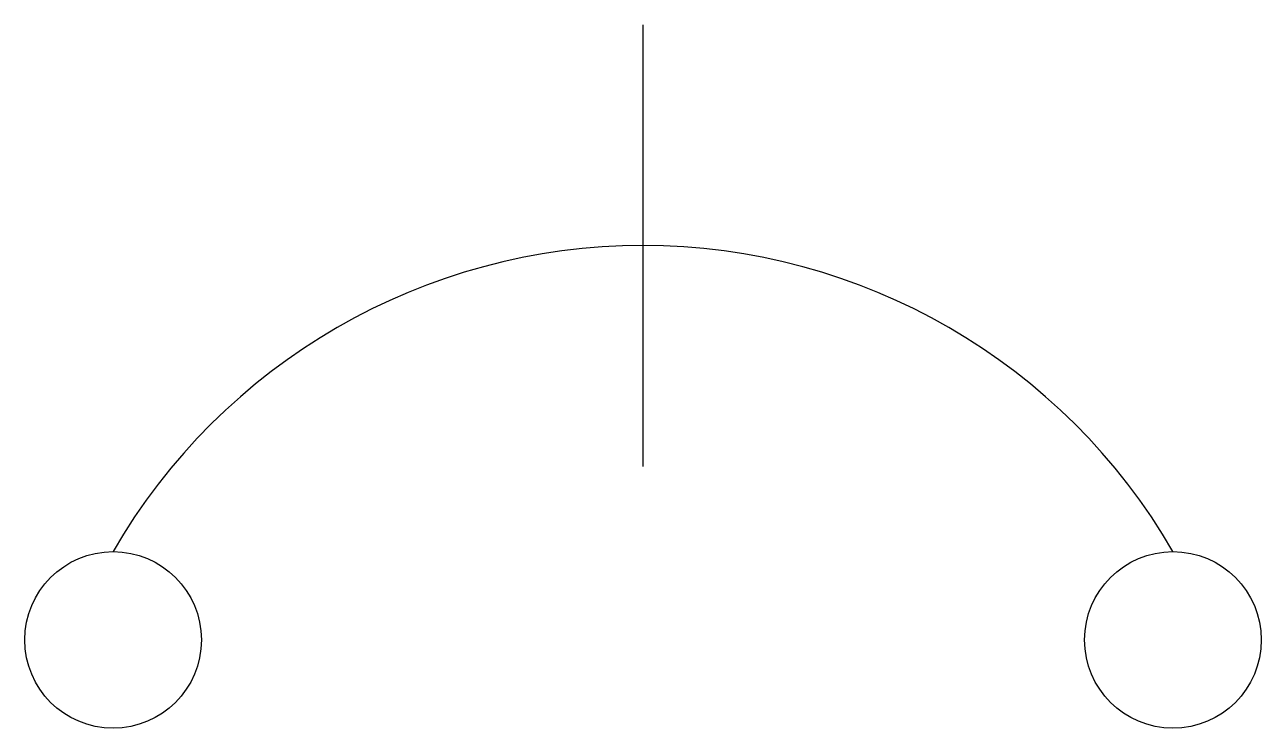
# Model space of a CAD drawing. Header units: millimetres. Extents: x -2935.823 to -2935.239, y 3748.514 to 3748.845.
import ezdxf

# ---------------------------------------------------------------- set-up
doc = ezdxf.new("R2010")
doc.units = ezdxf.units.MM
doc.header["$LTSCALE"] = 10
doc.layers.add('Ele_diagramas', color=2, linetype='Continuous')

msp = doc.modelspace()

# ---------------------------------------------------------------- linework, layer by layer
at = {"layer": 'Ele_diagramas', "color": 3}
msp.add_line((-2935.53102, 3748.63704), (-2935.53102, 3748.84537), dxfattribs=at)
at = {"layer": 'Ele_diagramas', "color": 2}
for centre in [(-2935.78102, 3748.5552), (-2935.28102, 3748.5552)]:
    msp.add_circle(centre, 0.04167, dxfattribs=at)
at = {"layer": 'Ele_diagramas', "color": 4}
msp.add_arc((-2935.53102, 3748.45253), 0.28868, 30, 150, dxfattribs=at)

doc.saveas('drawing.dxf')
